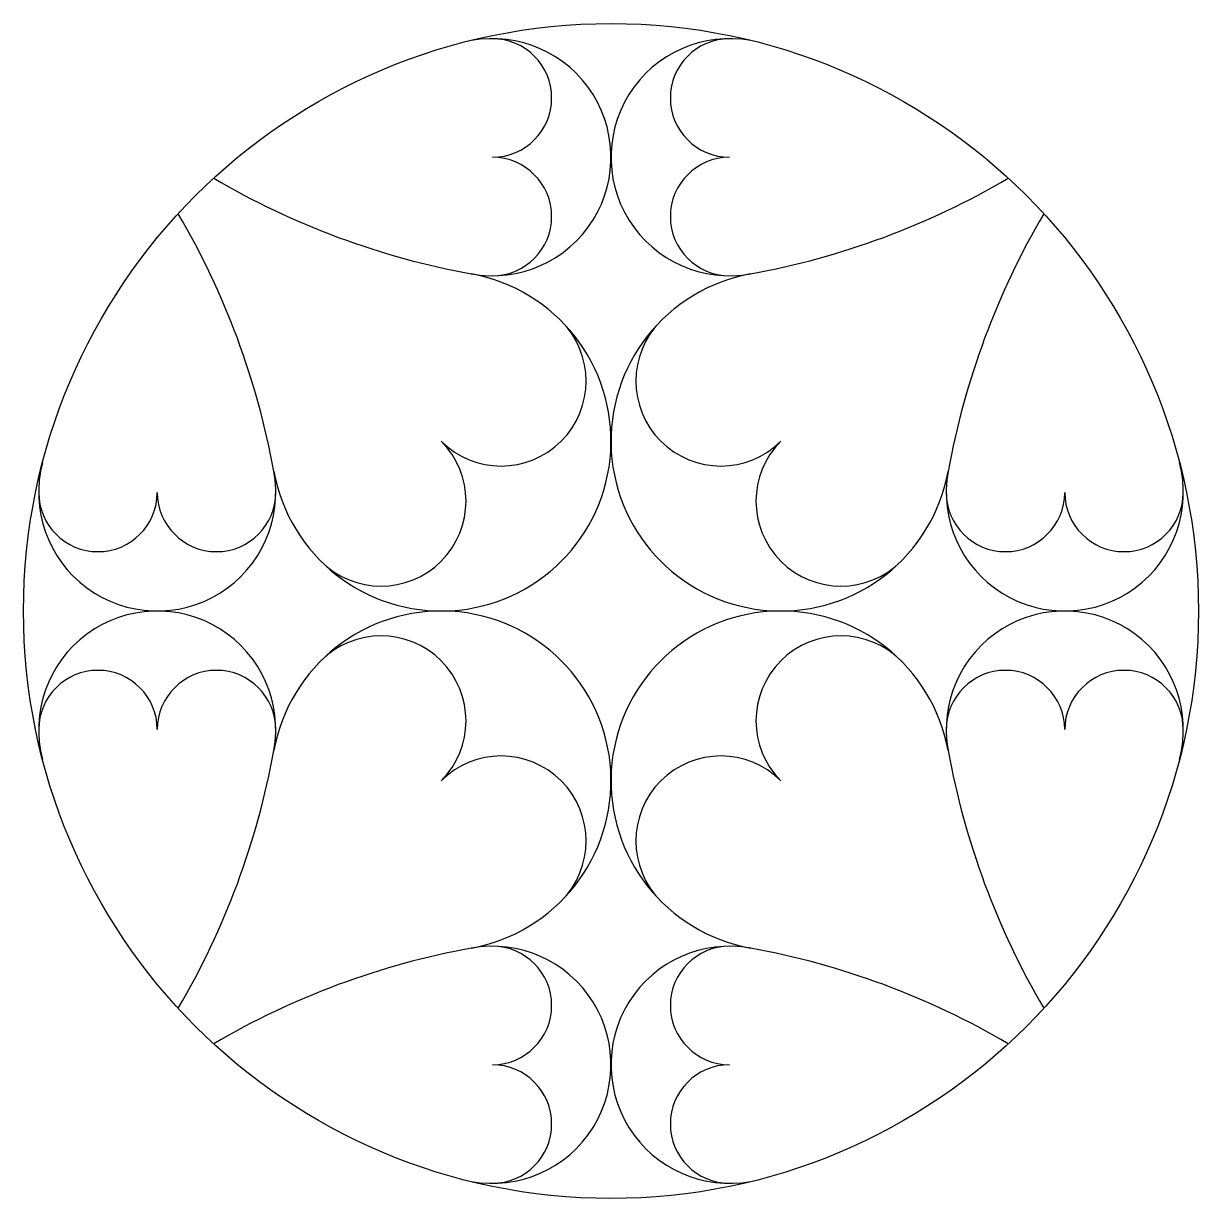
# Model space of a CAD drawing. Extents: x -50 to 50, y -50 to 50.
import ezdxf

# ---------------------------------------------------------------- set-up
doc = ezdxf.new("R2010")
doc.units = 0
doc.layers.add('MODELSKETCH_VISIBLE', color=7, linetype='CONTINUOUS')

msp = doc.modelspace()

# ---------------------------------------------------------------- linework, layer by layer
at = {"layer": 'MODELSKETCH_VISIBLE'}
msp.add_circle((0, 0), 50, dxfattribs=at)
for centre, radius, start, end in [((-10.09, 38.62), 10.09, 259.7349, 104.6388), ((-10.09, 43.66), 5.04, 270, 90), ((10.09, 38.62), 10.09, 75.3612, 280.2651), ((10.09, 43.66), 5.04, 90, 270), ((-10.09, 33.57), 5.04, 270, 90), ((10.09, 33.57), 5.04, 90, 270), ((0, 94.32), 66.69, 239.5342, 259.7349), ((0, 94.32), 66.69, 280.2651, 300.4658), ((-94.32, 0), 66.69, 10.2651, 30.4658), ((94.32, 0), 66.69, 149.5342, 169.7349), ((-14.46, 14.46), 14.46, 190.2651, 79.7349), ((14.46, 14.46), 14.46, 100.2651, 349.7349), ((-9.35, 19.57), 7.23, 225, 45), ((9.35, 19.57), 7.23, 135, 315), ((-19.57, 9.35), 7.23, 225, 45), ((19.57, 9.35), 7.23, 135, 315), ((-38.62, 10.09), 10.09, 165.3612, 10.2651), ((38.62, 10.09), 10.09, 169.7349, 14.6388), ((-43.66, 10.09), 5.04, 180, 0), ((-33.57, 10.09), 5.04, 180, 0), ((33.57, 10.09), 5.04, 180, 0), ((43.66, 10.09), 5.04, 180, 0), ((-38.62, -10.09), 10.09, 349.7349, 194.6388), ((-14.46, -14.46), 14.46, 280.2651, 169.7349), ((14.46, -14.46), 14.46, 10.2651, 259.7349), ((38.62, -10.09), 10.09, 345.3612, 190.2651), ((-19.57, -9.35), 7.23, 315, 135), ((19.57, -9.35), 7.23, 45, 225), ((-43.66, -10.09), 5.04, 0, 180), ((-33.57, -10.09), 5.04, 0, 180), ((33.57, -10.09), 5.04, 0, 180), ((43.66, -10.09), 5.04, 0, 180), ((-94.32, 0), 66.69, 329.5342, 349.7349), ((94.32, 0), 66.69, 190.2651, 210.4658), ((-9.35, -19.57), 7.23, 315, 135), ((9.35, -19.57), 7.23, 45, 225), ((0, -94.32), 66.69, 100.2651, 120.4658), ((-10.09, -38.62), 10.09, 255.3612, 100.2651), ((-10.09, -33.57), 5.04, 270, 90), ((10.09, -38.62), 10.09, 79.7349, 284.6388), ((10.09, -33.57), 5.04, 90, 270), ((0, -94.32), 66.69, 59.5342, 79.7349), ((-10.09, -43.66), 5.04, 270, 90), ((10.09, -43.66), 5.04, 90, 270)]:
    msp.add_arc(centre, radius, start, end, dxfattribs=at)

doc.saveas('drawing.dxf')
